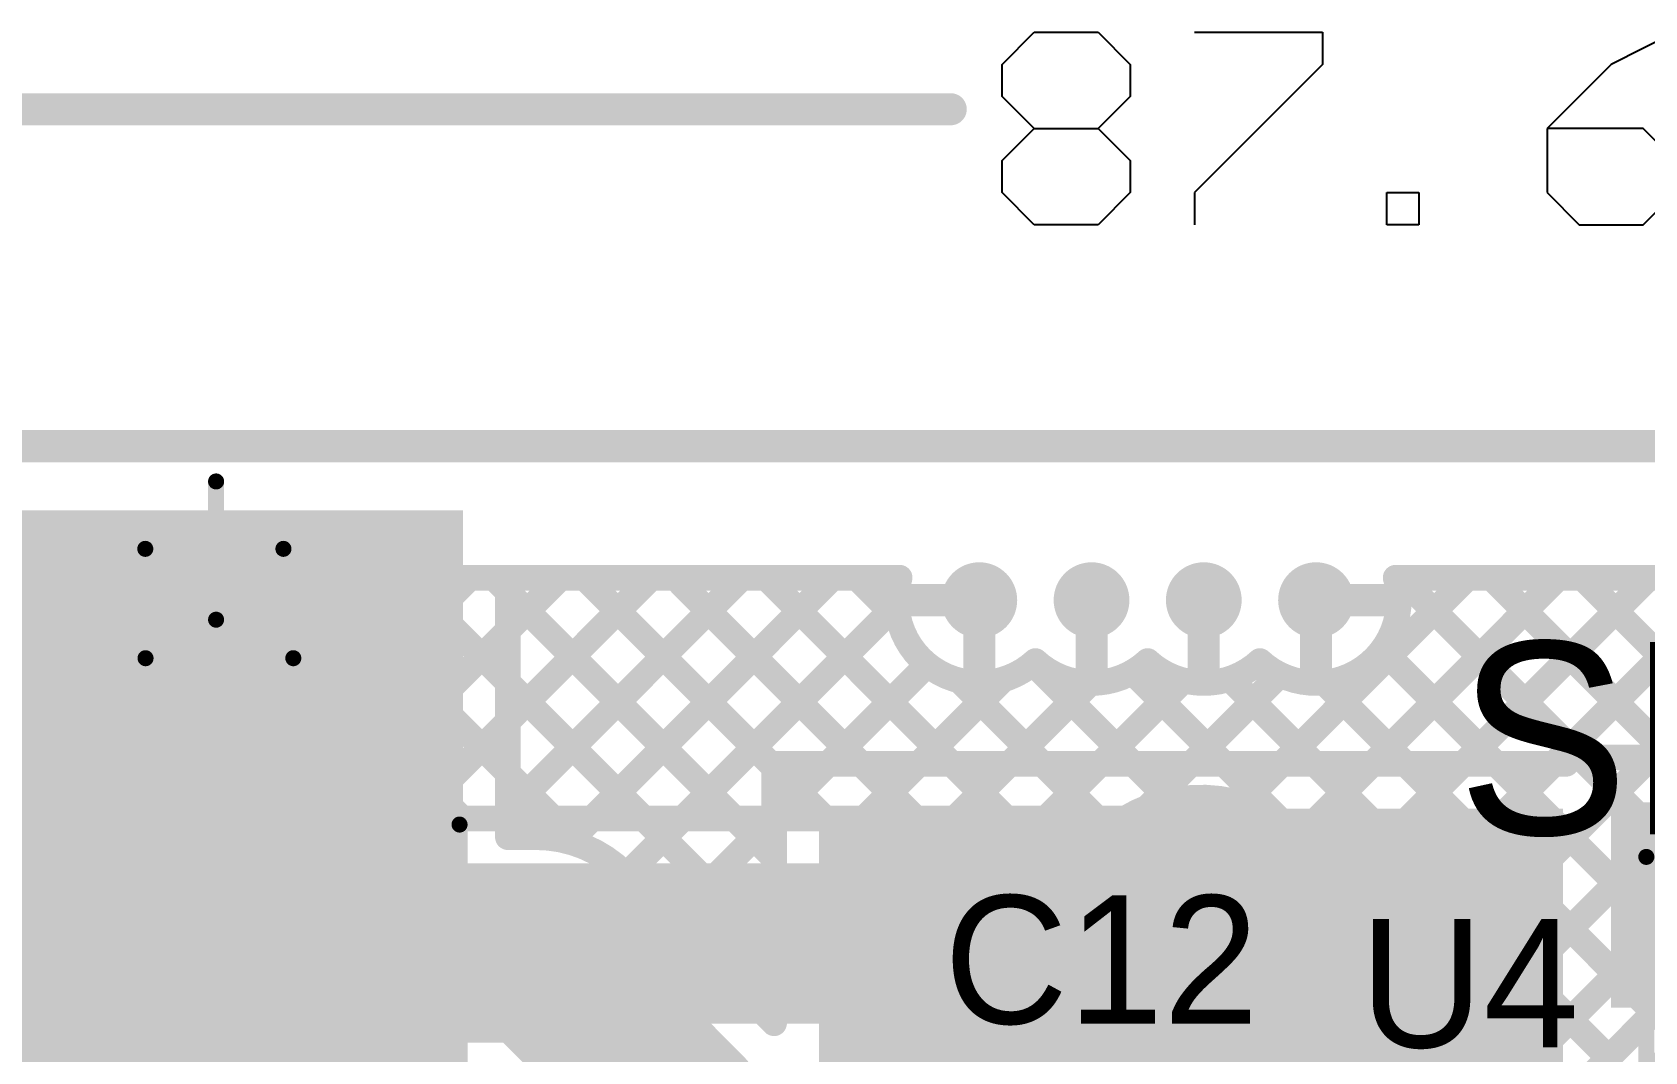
# Model space of a CAD drawing. Header units: millimetres. Extents: x 0.84 to 4.46, y 0.99 to 2.92.
# Drawn here: x 2.137 to 2.64, y 2.606 to 2.924 of the extents above; entities that cross this region are included whole.
import ezdxf

# ---------------------------------------------------------------- set-up
doc = ezdxf.new("R2010")
doc.units = ezdxf.units.MM
doc.header["$MEASUREMENT"] = 0
for name, color, linetype in [('BottomLayer', 5, 'Continuous'), ('Mechanical1', 6, 'Continuous'), ('Mechanical2', 216, 'Continuous'), ('MultiLayer', 9, 'Continuous'), ('TopLayer', 1, 'Continuous'), ('TopOverlay', 2, 'Continuous'), ('TopPaste', 8, 'Continuous'), ('TopSolder', 216, 'Continuous'), ('ViaHoleLayer', 16, 'Continuous')]:
    doc.layers.add(name, color=color, linetype=linetype)

# ---------------------------------------------------------------- blocks, each defined once
blk = doc.blocks.new('S______B______9')
at = {"layer": 'TopLayer'}
for points in [[(-0.015, -0.0175), (-0.015, 0.0175), (-0.045, -0.0175), (-0.045, 0.0175)], [(0.045, -0.0175), (0.045, 0.0175), (0.015, -0.0175), (0.015, 0.0175)]]:
    blk.add_solid(points, dxfattribs=at)
at = {"layer": 'TopOverlay', "const_width": 0.005}
for points in [[(-0.05, 0.022), (0.05, 0.022)], [(-0.05, 0.022), (-0.05, -0.022)], [(0.05, 0.022), (0.05, -0.022)], [(-0.05, -0.022), (0.05, -0.022)]]:
    blk.add_lwpolyline(points, dxfattribs=at)
at = {"layer": 'TopOverlay', "const_width": 0.0025}
for points in [[(-0.05125, 0.022, 1), (-0.04875, 0.022, 1)], [(-0.05125, 0.022, 1), (-0.04875, 0.022, 1)], [(0.04875, 0.022, 1), (0.05125, 0.022, 1)], [(0.04875, 0.022, 1), (0.05125, 0.022, 1)], [(-0.05125, -0.022, 1), (-0.04875, -0.022, 1)], [(-0.05125, -0.022, 1), (-0.04875, -0.022, 1)], [(0.04875, -0.022, 1), (0.05125, -0.022, 1)], [(0.04875, -0.022, 1), (0.05125, -0.022, 1)]]:
    blk.add_lwpolyline(points, format="xyb", close=True, dxfattribs=at)
at = {"layer": 'TopPaste'}
for points in [[(-0.015, -0.0175), (-0.015, 0.0175), (-0.045, -0.0175), (-0.045, 0.0175)], [(0.045, -0.0175), (0.045, 0.0175), (0.015, -0.0175), (0.015, 0.0175)]]:
    blk.add_solid(points, dxfattribs=at)
at = {"layer": 'TopSolder'}
for points in [[(-0.011, -0.0215), (-0.011, 0.0215), (-0.049, -0.0215), (-0.049, 0.0215)], [(0.049, -0.0215), (0.049, 0.0215), (0.011, -0.0215), (0.011, 0.0215)]]:
    blk.add_solid(points, dxfattribs=at)
blk = doc.blocks.new('VE_330M1ETR_0605_20')
at = {"layer": 'TopLayer'}
for points in [[(-0.17402, -0.02362), (-0.03622, -0.02362), (-0.17402, 0.02362), (-0.03622, 0.02362)], [(0.03622, -0.02362), (0.17402, -0.02362), (0.03622, 0.02362), (0.17402, 0.02362)]]:
    blk.add_solid(points, dxfattribs=at)
at = {"layer": 'TopOverlay', "const_width": 0.005}
for points in [[(-0.13192, 0.07808), (-0.08008, 0.12992)], [(0.12992, 0.12992), (-0.08008, 0.12992)], [(0.12992, 0.031), (0.12992, 0.12992)], [(-0.13192, 0.032), (-0.13192, 0.07808)], [(-0.166, 0.03192), (-0.166, 0.075)], [(-0.14392, 0.054), (-0.187, 0.054)], [(-0.13192, -0.07808), (-0.13192, -0.032)], [(0.12992, -0.12992), (0.12992, -0.031)], [(-0.08008, -0.12992), (-0.13192, -0.07808)], [(0.12992, -0.12992), (-0.08008, -0.12992)]]:
    blk.add_lwpolyline(points, dxfattribs=at)
at = {"layer": 'TopOverlay', "const_width": 0.0025}
for points in [[(-0.08133, 0.12992, 1), (-0.07883, 0.12992, 1)], [(-0.08133, 0.12992, 1), (-0.07883, 0.12992, 1)], [(0.12867, 0.12992, 1), (0.13117, 0.12992, 1)], [(0.12867, 0.12992, 1), (0.13117, 0.12992, 1)], [(-0.13317, 0.07808, 1), (-0.13067, 0.07808, 1)], [(-0.13317, 0.07808, 1), (-0.13067, 0.07808, 1)], [(-0.16725, 0.075, 1), (-0.16475, 0.075, 1)], [(-0.18825, 0.054, 1), (-0.18575, 0.054, 1)], [(-0.14517, 0.054, 1), (-0.14267, 0.054, 1)], [(-0.16725, 0.03192, 1), (-0.16475, 0.03192, 1)], [(-0.13317, 0.032, 1), (-0.13067, 0.032, 1)], [(0.12867, 0.031, 1), (0.13117, 0.031, 1)], [(-0.13317, -0.032, 1), (-0.13067, -0.032, 1)], [(0.12867, -0.031, 1), (0.13117, -0.031, 1)], [(-0.13317, -0.07808, 1), (-0.13067, -0.07808, 1)], [(-0.13317, -0.07808, 1), (-0.13067, -0.07808, 1)], [(-0.08133, -0.12992, 1), (-0.07883, -0.12992, 1)], [(-0.08133, -0.12992, 1), (-0.07883, -0.12992, 1)], [(0.12867, -0.12992, 1), (0.13117, -0.12992, 1)], [(0.12867, -0.12992, 1), (0.13117, -0.12992, 1)]]:
    blk.add_lwpolyline(points, format="xyb", close=True, dxfattribs=at)
at = {"layer": 'TopPaste'}
for points in [[(-0.17402, -0.02362), (-0.03622, -0.02362), (-0.17402, 0.02362), (-0.03622, 0.02362)], [(0.03622, -0.02362), (0.17402, -0.02362), (0.03622, 0.02362), (0.17402, 0.02362)]]:
    blk.add_solid(points, dxfattribs=at)
at = {"layer": 'TopSolder'}
for points in [[(-0.17802, -0.02762), (-0.03222, -0.02762), (-0.17802, 0.02762), (-0.03222, 0.02762)], [(0.03222, -0.02762), (0.17802, -0.02762), (0.03222, 0.02762), (0.17802, 0.02762)]]:
    blk.add_solid(points, dxfattribs=at)

msp = doc.modelspace()

# ---------------------------------------------------------------- linework, layer by layer
at = {"layer": 'BottomLayer'}
for points, const_width in [([(1.41184, 2.754), (2.40716, 2.754)], 0.008), ([(2.08261, 2.754), (2.15761, 2.679)], 0.008), ([(2.08503, 2.679), (2.16003, 2.754)], 0.008), ([(2.1109, 2.754), (2.1859, 2.679)], 0.008), ([(2.11331, 2.679), (2.18831, 2.754)], 0.008), ([(2.13918, 2.754), (2.21418, 2.679)], 0.008), ([(2.1416, 2.679), (2.2166, 2.754)], 0.008), ([(2.16747, 2.754), (2.24247, 2.679)], 0.008), ([(2.16988, 2.679), (2.24488, 2.754)], 0.008), ([(2.19575, 2.754), (2.27075, 2.679)], 0.008), ([(2.19817, 2.679), (2.27317, 2.754)], 0.008), ([(2.22403, 2.754), (2.29903, 2.679)], 0.008), ([(2.22645, 2.679), (2.30145, 2.754)], 0.008), ([(2.25232, 2.754), (2.32732, 2.679)], 0.008), ([(2.25474, 2.679), (2.32974, 2.754)], 0.008), ([(2.2806, 2.754), (2.3556, 2.679)], 0.008), ([(2.28302, 2.679), (2.35802, 2.754)], 0.008), ([(2.30889, 2.754), (2.38389, 2.679)], 0.008), ([(2.3113, 2.679), (2.3863, 2.754)], 0.008), ([(2.33717, 2.754), (2.41217, 2.679)], 0.008), ([(2.36546, 2.754), (2.44046, 2.679)], 0.008), ([(2.39374, 2.754), (2.40695, 2.74079)], 0.008), ([(2.41677, 2.47334), (2.69743, 2.754)], 0.008), ([(2.43784, 2.46612), (2.72572, 2.754)], 0.008), ([(2.45178, 2.45178), (2.754, 2.754)], 0.008), ([(2.45178, 2.45178), (2.754, 2.754)], 0.008), ([(2.51392, 2.68362), (2.58429, 2.754)], 0.008), ([(2.53194, 2.67336), (2.61258, 2.754)], 0.008), ([(2.54339, 2.65653), (2.64086, 2.754)], 0.008), ([(2.54545, 2.6303), (2.66915, 2.754)], 0.008), ([(2.56184, 2.754), (3.10416, 2.754)], 0.008), ([(2.56345, 2.754), (2.67067, 2.64678)], 0.008), ([(2.59173, 2.754), (2.68346, 2.66227)], 0.008), ([(2.62002, 2.754), (2.69253, 2.68149)], 0.008), ([(2.41019, 2.747), (2.432, 2.747)], 0.01), ([(2.432, 2.72519), (2.432, 2.747)], 0.01), ([(2.467, 2.72519), (2.467, 2.747)], 0.01), ([(2.502, 2.72519), (2.502, 2.747)], 0.01), ([(2.537, 2.747), (2.55881, 2.747)], 0.01), ([(2.537, 2.72519), (2.537, 2.747)], 0.01), ([(2.33959, 2.679), (2.40623, 2.74564)], 0.008), ([(2.55765, 2.73151), (2.65652, 2.63264)], 0.008), ([(2.36787, 2.679), (2.41579, 2.72692)], 0.008), ([(2.4487, 2.72732), (2.49153, 2.6845)], 0.008), ([(2.39616, 2.679), (2.43944, 2.72229)], 0.008), ([(2.42579, 2.72195), (2.46874, 2.679)], 0.008), ([(2.45273, 2.679), (2.4957, 2.72197)], 0.008), ([(2.47975, 2.72456), (2.52692, 2.67739)], 0.008), ([(2.48435, 2.68234), (2.52577, 2.72376)], 0.008), ([(2.5101, 2.72249), (2.62824, 2.60435)], 0.008), ([(2.42444, 2.679), (2.46663, 2.72119)], 0.008), ([(2.53956, 2.72132), (2.64238, 2.6185)], 0.008), ([(1.977, 2.679), (2.47757, 2.679)], 0.008), ([(2.36104, 2.282), (2.728, 2.64896)], 0.05), ([(2.53839, 2.66592), (2.6141, 2.59021)], 0.008), ([(1.977, 2.64), (2.501, 2.64)], 0.05), ([(2.45807, 2.43419), (2.6829, 2.65902)], 0.008), ([(2.5455, 2.63053), (2.59996, 2.57607)], 0.008), ([(2.53636, 2.61138), (2.58581, 2.56193)], 0.008)]:
    msp.add_lwpolyline(points, dxfattribs=dict(at, const_width=const_width))
for points, const_width in [([(2.13718, 2.754, 1), (2.14118, 2.754, 1)], 0.004), ([(2.15803, 2.754, 1), (2.16203, 2.754, 1)], 0.004), ([(2.16547, 2.754, 1), (2.16947, 2.754, 1)], 0.004), ([(2.18631, 2.754, 1), (2.19031, 2.754, 1)], 0.004), ([(2.19375, 2.754, 1), (2.19775, 2.754, 1)], 0.004), ([(2.2146, 2.754, 1), (2.2186, 2.754, 1)], 0.004), ([(2.22203, 2.754, 1), (2.22603, 2.754, 1)], 0.004), ([(2.24288, 2.754, 1), (2.24688, 2.754, 1)], 0.004), ([(2.25032, 2.754, 1), (2.25432, 2.754, 1)], 0.004), ([(2.27117, 2.754, 1), (2.27517, 2.754, 1)], 0.004), ([(2.2786, 2.754, 1), (2.2826, 2.754, 1)], 0.004), ([(2.29945, 2.754, 1), (2.30345, 2.754, 1)], 0.004), ([(2.30689, 2.754, 1), (2.31089, 2.754, 1)], 0.004), ([(2.32774, 2.754, 1), (2.33174, 2.754, 1)], 0.004), ([(2.33517, 2.754, 1), (2.33917, 2.754, 1)], 0.004), ([(2.35602, 2.754, 1), (2.36002, 2.754, 1)], 0.004), ([(2.36346, 2.754, 1), (2.36746, 2.754, 1)], 0.004), ([(2.3843, 2.754, 1), (2.3883, 2.754, 1)], 0.004), ([(2.39174, 2.754, 1), (2.39574, 2.754, 1)], 0.004), ([(2.40516, 2.754, 1), (2.40916, 2.754, 1)], 0.004), ([(2.40516, 2.754, 1), (2.40916, 2.754, 1)], 0.004), ([(2.42609, 2.747, 1), (2.43791, 2.747, 1)], 0.01181), ([(2.46109, 2.747, 1), (2.47291, 2.747, 1)], 0.01181), ([(2.49609, 2.747, 1), (2.50791, 2.747, 1)], 0.01181), ([(2.53109, 2.747, 1), (2.54291, 2.747, 1)], 0.01181), ([(2.55984, 2.754, 1), (2.56384, 2.754, 1)], 0.004), ([(2.55984, 2.754, 1), (2.56384, 2.754, 1)], 0.004), ([(2.56145, 2.754, 1), (2.56545, 2.754, 1)], 0.004), ([(2.58229, 2.754, 1), (2.58629, 2.754, 1)], 0.004), ([(2.58973, 2.754, 1), (2.59373, 2.754, 1)], 0.004), ([(2.61058, 2.754, 1), (2.61458, 2.754, 1)], 0.004), ([(2.61802, 2.754, 1), (2.62202, 2.754, 1)], 0.004), ([(2.63886, 2.754, 1), (2.64286, 2.754, 1)], 0.004), ([(2.40769, 2.747, 1), (2.41269, 2.747, 1)], 0.005), ([(2.4295, 2.747, 1), (2.4345, 2.747, 1)], 0.005), ([(2.4295, 2.747, 1), (2.4345, 2.747, 1)], 0.005), ([(2.4645, 2.747, 1), (2.4695, 2.747, 1)], 0.005), ([(2.4995, 2.747, 1), (2.5045, 2.747, 1)], 0.005), ([(2.5345, 2.747, 1), (2.5395, 2.747, 1)], 0.005), ([(2.5345, 2.747, 1), (2.5395, 2.747, 1)], 0.005), ([(2.55631, 2.747, 1), (2.56131, 2.747, 1)], 0.005), ([(2.56081, 2.747, 1), (2.56481, 2.747, 1)], 0.004), ([(2.56081, 2.747, 1), (2.56481, 2.747, 1)], 0.004), ([(2.40422, 2.74564, 1), (2.40822, 2.74564, 1)], 0.004), ([(2.40495, 2.74079, 1), (2.40895, 2.74079, 1)], 0.004), ([(2.55565, 2.73151, 1), (2.55965, 2.73151, 1)], 0.004), ([(2.41379, 2.72692, 1), (2.41779, 2.72692, 1)], 0.004), ([(2.4467, 2.72732, 1), (2.4507, 2.72732, 1)], 0.004), ([(2.4475, 2.72803, 1), (2.4515, 2.72803, 1)], 0.004), ([(2.4475, 2.72803, 1), (2.4515, 2.72803, 1)], 0.004), ([(2.4825, 2.72803, 1), (2.4865, 2.72803, 1)], 0.004), ([(2.4825, 2.72803, 1), (2.4865, 2.72803, 1)], 0.004), ([(2.5175, 2.72803, 1), (2.5215, 2.72803, 1)], 0.004), ([(2.5175, 2.72803, 1), (2.5215, 2.72803, 1)], 0.004), ([(2.42379, 2.72195, 1), (2.42779, 2.72195, 1)], 0.004), ([(2.4295, 2.72519, 1), (2.4345, 2.72519, 1)], 0.005), ([(2.43744, 2.72229, 1), (2.44144, 2.72229, 1)], 0.004), ([(2.4645, 2.72519, 1), (2.4695, 2.72519, 1)], 0.005), ([(2.47775, 2.72456, 1), (2.48175, 2.72456, 1)], 0.004), ([(2.4937, 2.72197, 1), (2.4977, 2.72197, 1)], 0.004), ([(2.4995, 2.72519, 1), (2.5045, 2.72519, 1)], 0.005), ([(2.5081, 2.72249, 1), (2.5121, 2.72249, 1)], 0.004), ([(2.52377, 2.72376, 1), (2.52777, 2.72376, 1)], 0.004), ([(2.5345, 2.72519, 1), (2.5395, 2.72519, 1)], 0.005), ([(2.46463, 2.72119, 1), (2.46863, 2.72119, 1)], 0.004), ([(2.53756, 2.72132, 1), (2.54156, 2.72132, 1)], 0.004), ([(2.48235, 2.68234, 1), (2.48635, 2.68234, 1)], 0.004), ([(2.48953, 2.6845, 1), (2.49353, 2.6845, 1)], 0.004), ([(2.51192, 2.68362, 1), (2.51592, 2.68362, 1)], 0.004), ([(2.1396, 2.679, 1), (2.1436, 2.679, 1)], 0.004), ([(2.15561, 2.679, 1), (2.15961, 2.679, 1)], 0.004), ([(2.16788, 2.679, 1), (2.17188, 2.679, 1)], 0.004), ([(2.1839, 2.679, 1), (2.1879, 2.679, 1)], 0.004), ([(2.19617, 2.679, 1), (2.20017, 2.679, 1)], 0.004), ([(2.21218, 2.679, 1), (2.21618, 2.679, 1)], 0.004), ([(2.22445, 2.679, 1), (2.22845, 2.679, 1)], 0.004), ([(2.24047, 2.679, 1), (2.24447, 2.679, 1)], 0.004), ([(2.25274, 2.679, 1), (2.25674, 2.679, 1)], 0.004), ([(2.26875, 2.679, 1), (2.27275, 2.679, 1)], 0.004), ([(2.28102, 2.679, 1), (2.28502, 2.679, 1)], 0.004), ([(2.29703, 2.679, 1), (2.30103, 2.679, 1)], 0.004), ([(2.3093, 2.679, 1), (2.3133, 2.679, 1)], 0.004), ([(2.32532, 2.679, 1), (2.32932, 2.679, 1)], 0.004), ([(2.33759, 2.679, 1), (2.34159, 2.679, 1)], 0.004), ([(2.3536, 2.679, 1), (2.3576, 2.679, 1)], 0.004), ([(2.36587, 2.679, 1), (2.36987, 2.679, 1)], 0.004), ([(2.38189, 2.679, 1), (2.38589, 2.679, 1)], 0.004), ([(2.39416, 2.679, 1), (2.39816, 2.679, 1)], 0.004), ([(2.41017, 2.679, 1), (2.41417, 2.679, 1)], 0.004), ([(2.42244, 2.679, 1), (2.42644, 2.679, 1)], 0.004), ([(2.43846, 2.679, 1), (2.44246, 2.679, 1)], 0.004), ([(2.45073, 2.679, 1), (2.45473, 2.679, 1)], 0.004), ([(2.46674, 2.679, 1), (2.47074, 2.679, 1)], 0.004), ([(2.47557, 2.679, 1), (2.47957, 2.679, 1)], 0.004), ([(2.47557, 2.679, 1), (2.47957, 2.679, 1)], 0.004), ([(2.52492, 2.67739, 1), (2.52892, 2.67739, 1)], 0.004), ([(2.52994, 2.67336, 1), (2.53394, 2.67336, 1)], 0.004), ([(2.48525, 2.64, 1), (2.51675, 2.64, 1)], 0.0315), ([(2.53639, 2.66592, 1), (2.54039, 2.66592, 1)], 0.004), ([(2.4885, 2.64, 1), (2.5135, 2.64, 1)], 0.025), ([(2.54139, 2.65653, 1), (2.54539, 2.65653, 1)], 0.004), ([(2.5445, 2.64, 1), (2.5485, 2.64, 1)], 0.004), ([(2.5445, 2.64, 1), (2.5485, 2.64, 1)], 0.004), ([(2.54345, 2.6303, 1), (2.54745, 2.6303, 1)], 0.004), ([(2.5435, 2.63053, 1), (2.5475, 2.63053, 1)], 0.004), ([(2.64038, 2.6185, 1), (2.64438, 2.6185, 1)], 0.004), ([(2.53436, 2.61138, 1), (2.53836, 2.61138, 1)], 0.004), ([(2.62624, 2.60435, 1), (2.63024, 2.60435, 1)], 0.004)]:
    msp.add_lwpolyline(points, format="xyb", close=True, dxfattribs=dict(at, const_width=const_width))
at = {"layer": 'BottomLayer', "const_width": 0.008}
for points in [[(2.4495, 2.72803, -0.756456), (2.40716, 2.754)], [(2.56184, 2.754, -0.068768), (2.56281, 2.747)], [(2.56281, 2.747, -0.653684), (2.5195, 2.72803)], [(2.4845, 2.72803, -0.390768), (2.4495, 2.72803)], [(2.5195, 2.72803, -0.390768), (2.4845, 2.72803)], [(2.47757, 2.679, -0.583151), (2.5465, 2.64)], [(2.5465, 2.64, -0.583151), (2.47757, 2.601)]]:
    msp.add_lwpolyline(points, format="xyb", dxfattribs=at)
at = {"layer": 'Mechanical1'}
for p, q in [((2.43909, 2.91399), (2.44908, 2.92399)), ((2.44908, 2.92399), (2.46908, 2.92399)), ((2.46908, 2.92399), (2.47907, 2.91399)), ((2.49907, 2.92399), (2.53905, 2.92399)), ((2.53905, 2.92399), (2.53905, 2.91399)), ((2.64902, 2.92399), (2.62903, 2.91399)), ((2.43909, 2.904), (2.43909, 2.91399)), ((2.47907, 2.91399), (2.47907, 2.904)), ((2.53905, 2.91399), (2.49907, 2.87401)), ((2.62903, 2.91399), (2.60903, 2.894)), ((2.44908, 2.894), (2.43909, 2.904)), ((2.47907, 2.904), (2.46908, 2.894)), ((2.43909, 2.884), (2.44908, 2.894)), ((2.44908, 2.894), (2.46908, 2.894)), ((2.46908, 2.894), (2.47907, 2.884)), ((2.60903, 2.894), (2.60903, 2.87401)), ((2.63902, 2.894), (2.60903, 2.894)), ((2.64902, 2.884), (2.63902, 2.894)), ((2.43909, 2.87401), (2.43909, 2.884)), ((2.47907, 2.884), (2.47907, 2.87401)), ((2.44908, 2.86401), (2.43909, 2.87401)), ((2.47907, 2.87401), (2.46908, 2.86401)), ((2.49907, 2.87401), (2.49907, 2.86401)), ((2.55905, 2.86401), (2.55905, 2.87401)), ((2.55905, 2.87401), (2.56905, 2.87401)), ((2.56905, 2.87401), (2.56905, 2.86401)), ((2.60903, 2.87401), (2.61903, 2.86401)), ((2.63902, 2.86401), (2.64902, 2.87401)), ((2.46908, 2.86401), (2.44908, 2.86401)), ((2.56905, 2.86401), (2.55905, 2.86401)), ((2.61903, 2.86401), (2.63902, 2.86401))]:
    msp.add_line(p, q, dxfattribs=at)
at = {"layer": 'Mechanical1', "const_width": 0.01}
msp.add_lwpolyline([(1, 2.9), (2.42309, 2.9)], dxfattribs=at)
at = {"layer": 'Mechanical1', "const_width": 0.005}
msp.add_lwpolyline([(2.42059, 2.9, 1), (2.42559, 2.9, 1)], format="xyb", close=True, dxfattribs=at)
at = {"layer": 'Mechanical2', "const_width": 0.01}
msp.add_lwpolyline([(1, 2.795), (4.45, 2.795)], dxfattribs=at)
at = {"layer": 'MultiLayer'}
for points, const_width in [([(2.42609, 2.747, 1), (2.43791, 2.747, 1)], 0.01181), ([(2.46109, 2.747, 1), (2.47291, 2.747, 1)], 0.01181), ([(2.49609, 2.747, 1), (2.50791, 2.747, 1)], 0.01181), ([(2.53109, 2.747, 1), (2.54291, 2.747, 1)], 0.01181), ([(2.48525, 2.64, 1), (2.51675, 2.64, 1)], 0.0315)]:
    msp.add_lwpolyline(points, format="xyb", close=True, dxfattribs=dict(at, const_width=const_width))
at = {"layer": 'TopLayer'}
for points, const_width in [([(2.285, 2.70926), (2.32974, 2.754)], 0.008), ([(2.285, 2.754), (2.40716, 2.754)], 0.008), ([(2.285, 2.73755), (2.30145, 2.754)], 0.008), ([(2.285, 2.68098), (2.35802, 2.754)], 0.008), ([(2.285, 2.67314), (2.285, 2.754)], 0.008), ([(2.30408, 2.67178), (2.3863, 2.754)], 0.008), ([(2.30889, 2.754), (2.368, 2.69489)], 0.008), ([(2.33717, 2.754), (2.39517, 2.696)], 0.008), ([(2.36546, 2.754), (2.42346, 2.696)], 0.008), ([(2.39374, 2.754), (2.40695, 2.74079)], 0.008), ([(2.52629, 2.696), (2.58429, 2.754)], 0.008), ([(2.55458, 2.696), (2.61258, 2.754)], 0.008), ([(2.56184, 2.754), (3.10416, 2.754)], 0.008), ([(2.56345, 2.754), (2.61945, 2.698)], 0.008), ([(2.58286, 2.696), (2.64086, 2.754)], 0.008), ([(2.59173, 2.754), (2.64773, 2.698)], 0.008), ([(2.61115, 2.696), (2.66915, 2.754)], 0.008), ([(2.62002, 2.754), (2.67602, 2.698)], 0.008), ([(2.64143, 2.698), (2.69743, 2.754)], 0.008), ([(2.285, 2.7496), (2.368, 2.6666)], 0.008), ([(2.41019, 2.747), (2.432, 2.747)], 0.01), ([(2.432, 2.72519), (2.432, 2.747)], 0.01), ([(2.467, 2.72519), (2.467, 2.747)], 0.01), ([(2.502, 2.72519), (2.502, 2.747)], 0.01), ([(2.537, 2.747), (2.55881, 2.747)], 0.01), ([(2.537, 2.72519), (2.537, 2.747)], 0.01), ([(2.32187, 2.66128), (2.40623, 2.74564)], 0.008), ([(2.55765, 2.73151), (2.59316, 2.696)], 0.008), ([(2.38487, 2.696), (2.41579, 2.72692)], 0.008), ([(2.4487, 2.72732), (2.48002, 2.696)], 0.008), ([(2.41316, 2.696), (2.43944, 2.72229)], 0.008), ([(2.42579, 2.72195), (2.45174, 2.696)], 0.008), ([(2.46973, 2.696), (2.4957, 2.72197)], 0.008), ([(2.47975, 2.72456), (2.50831, 2.696)], 0.008), ([(2.49801, 2.696), (2.52577, 2.72376)], 0.008), ([(2.5101, 2.72249), (2.53659, 2.696)], 0.008), ([(2.285, 2.72132), (2.368, 2.63832)], 0.008), ([(2.44144, 2.696), (2.46663, 2.72119)], 0.008), ([(2.53956, 2.72132), (2.56488, 2.696)], 0.008), ([(2.615, 2.698), (2.7213, 2.698)], 0.008), ([(2.285, 2.69303), (2.30727, 2.67077)], 0.008), ([(2.368, 2.696), (2.615, 2.696)], 0.008), ([(2.368, 2.61515), (2.368, 2.696)], 0.008), ([(2.33601, 2.64714), (2.368, 2.67913)], 0.008), ([(2.202, 2.664), (2.23186, 2.63414)], 0.025), ([(2.285, 2.67314), (2.29386, 2.67314)], 0.008), ([(2.32143, 2.66172), (2.368, 2.61515)], 0.008), ([(2.23186, 2.63414), (2.29386, 2.63414)], 0.05), ([(2.29386, 2.63414), (2.3405, 2.5875)], 0.05), ([(2.35016, 2.633), (2.368, 2.65084)], 0.008), ([(2.3643, 2.61886), (2.368, 2.62256)], 0.008), ([(2.3405, 2.1095), (2.3405, 2.5875)], 0.05)]:
    msp.add_lwpolyline(points, dxfattribs=dict(at, const_width=const_width))
for points, const_width in [([(2.283, 2.754, 1), (2.287, 2.754, 1)], 0.004), ([(2.283, 2.754, 1), (2.287, 2.754, 1)], 0.004), ([(2.29945, 2.754, 1), (2.30345, 2.754, 1)], 0.004), ([(2.30689, 2.754, 1), (2.31089, 2.754, 1)], 0.004), ([(2.32774, 2.754, 1), (2.33174, 2.754, 1)], 0.004), ([(2.33517, 2.754, 1), (2.33917, 2.754, 1)], 0.004), ([(2.35602, 2.754, 1), (2.36002, 2.754, 1)], 0.004), ([(2.36346, 2.754, 1), (2.36746, 2.754, 1)], 0.004), ([(2.3843, 2.754, 1), (2.3883, 2.754, 1)], 0.004), ([(2.39174, 2.754, 1), (2.39574, 2.754, 1)], 0.004), ([(2.40516, 2.754, 1), (2.40916, 2.754, 1)], 0.004), ([(2.40516, 2.754, 1), (2.40916, 2.754, 1)], 0.004), ([(2.42609, 2.747, 1), (2.43791, 2.747, 1)], 0.01181), ([(2.46109, 2.747, 1), (2.47291, 2.747, 1)], 0.01181), ([(2.49609, 2.747, 1), (2.50791, 2.747, 1)], 0.01181), ([(2.53109, 2.747, 1), (2.54291, 2.747, 1)], 0.01181), ([(2.55984, 2.754, 1), (2.56384, 2.754, 1)], 0.004), ([(2.55984, 2.754, 1), (2.56384, 2.754, 1)], 0.004), ([(2.56145, 2.754, 1), (2.56545, 2.754, 1)], 0.004), ([(2.58229, 2.754, 1), (2.58629, 2.754, 1)], 0.004), ([(2.58973, 2.754, 1), (2.59373, 2.754, 1)], 0.004), ([(2.61058, 2.754, 1), (2.61458, 2.754, 1)], 0.004), ([(2.61802, 2.754, 1), (2.62202, 2.754, 1)], 0.004), ([(2.63886, 2.754, 1), (2.64286, 2.754, 1)], 0.004), ([(2.283, 2.7496, 1), (2.287, 2.7496, 1)], 0.004), ([(2.40769, 2.747, 1), (2.41269, 2.747, 1)], 0.005), ([(2.4295, 2.747, 1), (2.4345, 2.747, 1)], 0.005), ([(2.4295, 2.747, 1), (2.4345, 2.747, 1)], 0.005), ([(2.4645, 2.747, 1), (2.4695, 2.747, 1)], 0.005), ([(2.4995, 2.747, 1), (2.5045, 2.747, 1)], 0.005), ([(2.5345, 2.747, 1), (2.5395, 2.747, 1)], 0.005), ([(2.5345, 2.747, 1), (2.5395, 2.747, 1)], 0.005), ([(2.55631, 2.747, 1), (2.56131, 2.747, 1)], 0.005), ([(2.56081, 2.747, 1), (2.56481, 2.747, 1)], 0.004), ([(2.56081, 2.747, 1), (2.56481, 2.747, 1)], 0.004), ([(2.40422, 2.74564, 1), (2.40822, 2.74564, 1)], 0.004), ([(2.283, 2.73755, 1), (2.287, 2.73755, 1)], 0.004), ([(2.40495, 2.74079, 1), (2.40895, 2.74079, 1)], 0.004), ([(2.55565, 2.73151, 1), (2.55965, 2.73151, 1)], 0.004), ([(2.41379, 2.72692, 1), (2.41779, 2.72692, 1)], 0.004), ([(2.4467, 2.72732, 1), (2.4507, 2.72732, 1)], 0.004), ([(2.4475, 2.72803, 1), (2.4515, 2.72803, 1)], 0.004), ([(2.4475, 2.72803, 1), (2.4515, 2.72803, 1)], 0.004), ([(2.4825, 2.72803, 1), (2.4865, 2.72803, 1)], 0.004), ([(2.4825, 2.72803, 1), (2.4865, 2.72803, 1)], 0.004), ([(2.5175, 2.72803, 1), (2.5215, 2.72803, 1)], 0.004), ([(2.5175, 2.72803, 1), (2.5215, 2.72803, 1)], 0.004), ([(2.42379, 2.72195, 1), (2.42779, 2.72195, 1)], 0.004), ([(2.4295, 2.72519, 1), (2.4345, 2.72519, 1)], 0.005), ([(2.43744, 2.72229, 1), (2.44144, 2.72229, 1)], 0.004), ([(2.4645, 2.72519, 1), (2.4695, 2.72519, 1)], 0.005), ([(2.47775, 2.72456, 1), (2.48175, 2.72456, 1)], 0.004), ([(2.4937, 2.72197, 1), (2.4977, 2.72197, 1)], 0.004), ([(2.4995, 2.72519, 1), (2.5045, 2.72519, 1)], 0.005), ([(2.5081, 2.72249, 1), (2.5121, 2.72249, 1)], 0.004), ([(2.52377, 2.72376, 1), (2.52777, 2.72376, 1)], 0.004), ([(2.5345, 2.72519, 1), (2.5395, 2.72519, 1)], 0.005), ([(2.283, 2.72132, 1), (2.287, 2.72132, 1)], 0.004), ([(2.46463, 2.72119, 1), (2.46863, 2.72119, 1)], 0.004), ([(2.53756, 2.72132, 1), (2.54156, 2.72132, 1)], 0.004), ([(2.283, 2.70926, 1), (2.287, 2.70926, 1)], 0.004), ([(2.613, 2.698, 1), (2.617, 2.698, 1)], 0.004), ([(2.61745, 2.698, 1), (2.62145, 2.698, 1)], 0.004), ([(2.63943, 2.698, 1), (2.64343, 2.698, 1)], 0.004), ([(2.283, 2.69303, 1), (2.287, 2.69303, 1)], 0.004), ([(2.366, 2.696, 1), (2.37, 2.696, 1)], 0.004), ([(2.366, 2.696, 1), (2.37, 2.696, 1)], 0.004), ([(2.366, 2.69489, 1), (2.37, 2.69489, 1)], 0.004), ([(2.38287, 2.696, 1), (2.38687, 2.696, 1)], 0.004), ([(2.39317, 2.696, 1), (2.39717, 2.696, 1)], 0.004), ([(2.41116, 2.696, 1), (2.41516, 2.696, 1)], 0.004), ([(2.42146, 2.696, 1), (2.42546, 2.696, 1)], 0.004), ([(2.43944, 2.696, 1), (2.44344, 2.696, 1)], 0.004), ([(2.44974, 2.696, 1), (2.45374, 2.696, 1)], 0.004), ([(2.46773, 2.696, 1), (2.47173, 2.696, 1)], 0.004), ([(2.47802, 2.696, 1), (2.48202, 2.696, 1)], 0.004), ([(2.49601, 2.696, 1), (2.50001, 2.696, 1)], 0.004), ([(2.50631, 2.696, 1), (2.51031, 2.696, 1)], 0.004), ([(2.52429, 2.696, 1), (2.52829, 2.696, 1)], 0.004), ([(2.53459, 2.696, 1), (2.53859, 2.696, 1)], 0.004), ([(2.55258, 2.696, 1), (2.55658, 2.696, 1)], 0.004), ([(2.56288, 2.696, 1), (2.56688, 2.696, 1)], 0.004), ([(2.58086, 2.696, 1), (2.58486, 2.696, 1)], 0.004), ([(2.59116, 2.696, 1), (2.59516, 2.696, 1)], 0.004), ([(2.60915, 2.696, 1), (2.61315, 2.696, 1)], 0.004), ([(2.613, 2.696, 1), (2.617, 2.696, 1)], 0.004), ([(2.283, 2.68098, 1), (2.287, 2.68098, 1)], 0.004), ([(2.366, 2.67913, 1), (2.37, 2.67913, 1)], 0.004), ([(2.19575, 2.664, 1), (2.20825, 2.664, 1)], 0.0125), ([(2.283, 2.67314, 1), (2.287, 2.67314, 1)], 0.004), ([(2.283, 2.67314, 1), (2.287, 2.67314, 1)], 0.004), ([(2.29186, 2.67314, 1), (2.29586, 2.67314, 1)], 0.004), ([(2.29186, 2.67314, 1), (2.29586, 2.67314, 1)], 0.004), ([(2.29186, 2.67314, 1), (2.29586, 2.67314, 1)], 0.004), ([(2.30208, 2.67178, 1), (2.30608, 2.67178, 1)], 0.004), ([(2.30527, 2.67077, 1), (2.30927, 2.67077, 1)], 0.004), ([(2.366, 2.6666, 1), (2.37, 2.6666, 1)], 0.004), ([(2.48525, 2.64, 1), (2.51675, 2.64, 1)], 0.0315), ([(2.31943, 2.66172, 1), (2.32343, 2.66172, 1)], 0.004), ([(2.31943, 2.66172, 1), (2.32343, 2.66172, 1)], 0.004), ([(2.31943, 2.66172, 1), (2.32343, 2.66172, 1)], 0.004), ([(2.31987, 2.66128, 1), (2.32387, 2.66128, 1)], 0.004), ([(2.21936, 2.63414, 1), (2.24436, 2.63414, 1)], 0.025), ([(2.28136, 2.63414, 1), (2.30636, 2.63414, 1)], 0.025), ([(2.28136, 2.63414, 1), (2.30636, 2.63414, 1)], 0.025), ([(2.33401, 2.64714, 1), (2.33801, 2.64714, 1)], 0.004), ([(2.366, 2.65084, 1), (2.37, 2.65084, 1)], 0.004), ([(2.22561, 2.63414, 1), (2.23811, 2.63414, 1)], 0.0125), ([(2.366, 2.63832, 1), (2.37, 2.63832, 1)], 0.004), ([(2.34816, 2.633, 1), (2.35216, 2.633, 1)], 0.004), ([(2.366, 2.62256, 1), (2.37, 2.62256, 1)], 0.004), ([(2.3623, 2.61886, 1), (2.3663, 2.61886, 1)], 0.004), ([(2.366, 2.61515, 1), (2.37, 2.61515, 1)], 0.004), ([(2.366, 2.61515, 1), (2.37, 2.61515, 1)], 0.004), ([(2.328, 2.5875, 1), (2.353, 2.5875, 1)], 0.025), ([(2.328, 2.5875, 1), (2.353, 2.5875, 1)], 0.025)]:
    msp.add_lwpolyline(points, format="xyb", close=True, dxfattribs=dict(at, const_width=const_width))
at = {"layer": 'TopLayer', "const_width": 0.008}
for points in [[(2.4495, 2.72803, -0.756456), (2.40716, 2.754)], [(2.56184, 2.754, -0.068768), (2.56281, 2.747)], [(2.56281, 2.747, -0.653684), (2.5195, 2.72803)], [(2.4845, 2.72803, -0.390768), (2.4495, 2.72803)], [(2.5195, 2.72803, -0.390768), (2.4845, 2.72803)], [(2.29386, 2.67314, -0.198912), (2.32143, 2.66172)], [(2.29386, 2.67314, -0.198912), (2.32143, 2.66172)]]:
    msp.add_lwpolyline(points, format="xyb", dxfattribs=at)
at = {"layer": 'TopLayer'}
for points in [[(1.857, 2.602), (2.271, 2.602), (1.857, 2.775), (2.271, 2.775)], [(2.382, 2.531), (2.614, 2.531), (2.382, 2.682), (2.614, 2.682)], [(2.629, 2.62), (2.811, 2.62), (2.629, 2.684), (2.811, 2.684)]]:
    msp.add_solid(points, dxfattribs=at)
at = {"layer": 'ViaHoleLayer'}
for points, const_width in [([(2.42905, 2.747, 1), (2.43495, 2.747, 1)], 0.00591), ([(2.46405, 2.747, 1), (2.46995, 2.747, 1)], 0.00591), ([(2.49905, 2.747, 1), (2.50495, 2.747, 1)], 0.00591), ([(2.53405, 2.747, 1), (2.53995, 2.747, 1)], 0.00591), ([(2.49313, 2.64, 1), (2.50887, 2.64, 1)], 0.01575)]:
    msp.add_lwpolyline(points, format="xyb", close=True, dxfattribs=dict(at, const_width=const_width))

# ---------------------------------------------------------------- block references
for name, p, rotation in [('VE_330M1ETR_0605_20', (2.14, 2.597), 270), ('S______B______9', (2.662, 2.617), 90)]:
    msp.add_blockref(name, p, dxfattribs=dict(rotation=rotation))

# ---------------------------------------------------------------- texts
at = {"layer": 'TopOverlay'}
for s, height, p in [('SB3', 0.06, (2.581, 2.674)), ('C12', 0.04, (2.421, 2.615)), ('U4', 0.04, (2.5506, 2.60762))]:
    msp.add_text(s, height=height, dxfattribs=at).set_placement(p)

doc.saveas('drawing.dxf')
